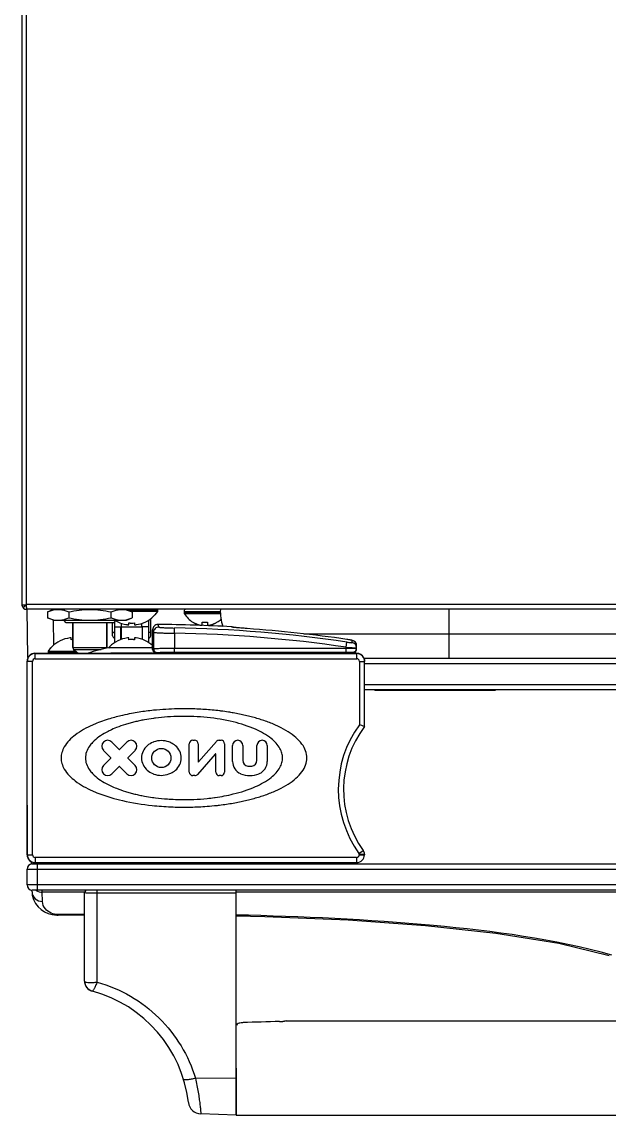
# Model space of a CAD drawing. Header units: millimetres. Extents: x 333 to 5627, y 435 to 3897.
# Drawn here: x 3178.1 to 3290.4, y 434.7 to 643.6 of the extents above; entities that cross this region are included whole.
import ezdxf

# ---------------------------------------------------------------- set-up
doc = ezdxf.new("R2010")
doc.units = ezdxf.units.MM
doc.header["$LTSCALE"] = 330
doc.layers.get('0').update_dxf_attribs({"linetype": 'CONTINUOUS'})
doc.layers.add('ASSI', color=7, linetype='CONTINUOUS')
doc.layers.add('GEOM', color=7, linetype='CONTINUOUS')

msp = doc.modelspace()

# ---------------------------------------------------------------- linework, layer by layer
at = {"color": 7, "linetype": 'Continuous'}
for p, q in [((3178.09, 1199.54), (3178.09, 532.14)), ((3178.99, 532.14), (3178.09, 532.14)), ((3178.28, 531.68), (3178.86, 532.14)), ((3178.99, 531.68), (3178.99, 532.24)), ((3178.99, 531.68), (3178.99, 531.34)), ((3977.09, 531.34), (3178.99, 531.34)), ((3179.25, 522.11), (3179.09, 531.34)), ((3183.01, 530.84), (3184.11, 531.34)), ((3183.01, 530.84), (3183.01, 529.74)), ((3187.05, 530.84), (3187.05, 529.74)), ((3195.13, 530.84), (3195.13, 529.74)), ((3199.17, 530.84), (3198.07, 531.34)), ((3199.17, 530.84), (3199.17, 529.74)), ((3184.11, 529.24), (3183.01, 529.74)), ((3184.11, 529.24), (3198.07, 529.24)), ((3186.59, 528.74), (3186.09, 529.24)), ((3195.59, 528.74), (3186.59, 528.74)), ((3187.84, 528.74), (3187.84, 524.04)), ((3194.34, 528.74), (3194.34, 524.04)), ((3195.59, 528.74), (3196.09, 529.24)), ((3198.07, 529.24), (3199.17, 529.74)), ((3198.54, 528.38), (3198.54, 528.74)), ((3199.64, 528.74), (3199.64, 528.38)), ((3203.57, 530.34), (3203.59, 530.34)), ((3203.59, 530.34), (3203.59, 530.29)), ((3210.79, 528.86), (3210.79, 528.89)), ((3212.59, 528.34), (3212.59, 528.89)), ((3213.59, 528.89), (3213.59, 528.34)), ((3215.39, 528.89), (3215.39, 528.86)), ((3203.09, 523.69), (3203.09, 527.43)), ((3218.19, 527.99), (3218.18, 527.99)), ((3218.19, 527.99), (3218.5, 527.92)), ((3187.54, 525.53), (3187.54, 525.89)), ((3198.54, 525.53), (3198.54, 525.89)), ((3199.64, 525.89), (3199.64, 525.53)), ((3241.27, 525.39), (3241.15, 525.42)), ((3242.09, 523.75), (3242.09, 524.39)), ((3180.59, 522.94), (3242.09, 522.94)), ((3183.59, 523.94), (3183.59, 523.98)), ((3183.61, 523.94), (3183.59, 523.94)), ((3194.59, 523.96), (3194.59, 523.98)), ((3218.38, 522.94), (3218.46, 522.94)), ((3220.67, 522.98), (3240.09, 522.98)), ((3240.09, 522.98), (3240.46, 522.98)), ((3240.46, 522.98), (3240.72, 522.98)), ((3240.72, 522.98), (3240.93, 522.98)), ((3240.93, 522.98), (3241.11, 522.98)), ((3242.09, 523.74), (3242.09, 523.75)), ((3179.09, 484.44), (3179.09, 521.44)), ((3243.43, 522.11), (3243.45, 522.07)), ((3912.67, 521.94), (3243.51, 521.94)), ((3243.61, 508.96), (3243.61, 521.4)), ((3912.57, 515.94), (3243.61, 515.94)), ((3195.26, 505.98), (3196.68, 504.57)), ((3196.76, 504.57), (3198.17, 505.98)), ((3210.1, 500.24), (3210.1, 505.64)), ((3210.78, 506.31), (3211.11, 506.31)), ((3211.79, 505.64), (3211.79, 502.22)), ((3211.89, 502.18), (3215.27, 506.08)), ((3215.78, 506.31), (3216.17, 506.31)), ((3216.85, 505.64), (3216.85, 500.24)), ((3195.09, 502.98), (3193.67, 504.39)), ((3199.76, 504.39), (3198.35, 502.98)), ((3215.06, 503.69), (3211.67, 499.79)), ((3215.16, 500.24), (3215.16, 503.66)), ((3218.37, 502.26), (3218.37, 505.33)), ((3220.33, 505.33), (3220.33, 502.5)), ((3223.03, 502.5), (3223.03, 505.33)), ((3225, 505.33), (3225, 502.26)), ((3193.67, 501.48), (3195.09, 502.9)), ((3198.35, 502.9), (3199.76, 501.48)), ((3196.68, 501.31), (3195.26, 499.89)), ((3198.17, 499.89), (3196.76, 501.31)), ((3211.17, 499.56), (3210.78, 499.56)), ((3216.17, 499.56), (3215.84, 499.56)), ((3179.94, 482.68), (3179.93, 483.09)), ((3180.09, 482.69), (3976.09, 482.69)), ((3180.59, 482.69), (3180.59, 482.94)), ((3180.59, 482.94), (3242.09, 482.94)), ((3217.59, 482.69), (3217.59, 482.94)), ((3243.59, 484.53), (3243.59, 484.44)), ((3179.09, 478.69), (3179.09, 481.69)), ((3180.03, 477.36), (3180.02, 477.69)), ((3976.09, 477.69), (3180.09, 477.69)), ((3190.09, 460.29), (3190.09, 477.19)), ((3219.09, 434.69), (3219.09, 477.69)), ((3190.09, 472.91), (3185.02, 472.91)), ((3219.09, 434.69), (3212.31, 434.92))]:
    msp.add_line(p, q, dxfattribs=at)
at = {"color": 9, "linetype": 'Continuous'}
for p, q in [((3178.99, 532.24), (3178.99, 1199.44)), ((3977.19, 532.24), (3178.99, 532.24)), ((3204.09, 531.14), (3198.51, 531.14)), ((3204.09, 531.02), (3198.76, 531.02)), ((3204.06, 530.91), (3199.01, 530.91)), ((3259.71, 531.34), (3259.71, 521.94)), ((3184.21, 524.53), (3184.12, 529.24)), ((3195.84, 527.98), (3195.84, 528.99)), ((3203.09, 527.43), (3203.25, 526.96)), ((3203.25, 526.96), (3203.25, 523.84)), ((3204.09, 528.43), (3204.25, 527.96)), ((3207.25, 526.77), (3207.26, 527.77)), ((3207.25, 526.77), (3207.25, 523.9)), ((3221.16, 527.66), (3221.16, 527.66)), ((3232, 526.64), (3924.18, 526.64)), ((3240.09, 524.09), (3240.23, 525.08)), ((3240.23, 525.58), (3240.23, 525.58)), ((3241.24, 524.98), (3241.24, 525.38)), ((3180.59, 522.94), (3180.62, 522.9)), ((3180.62, 521.9), (3180.62, 522.9)), ((3180.62, 522.9), (3242.11, 522.9)), ((3183.09, 523.25), (3188.48, 523.25)), ((3183.09, 523.14), (3188.65, 523.14)), ((3183.12, 523.36), (3188.36, 523.36)), ((3187.84, 524.04), (3194.34, 524.04)), ((3187.98, 523.68), (3193.28, 523.68)), ((3203.09, 523.69), (3203.25, 523.84)), ((3203.84, 522.94), (3204, 523.09)), ((3206.34, 522.94), (3206.38, 522.98)), ((3207.25, 523.15), (3207.25, 523.9)), ((3207.25, 523.9), (3240.09, 523.9)), ((3207.25, 523.15), (3240.09, 523.15)), ((3207.67, 522.94), (3207.67, 522.99)), ((3214.5, 522.99), (3207.67, 522.99)), ((3214.5, 522.94), (3214.5, 522.99)), ((3215.79, 522.98), (3215.84, 522.94)), ((3219.03, 522.96), (3219.01, 522.96)), ((3219.39, 522.97), (3219.29, 522.96)), ((3219.51, 522.97), (3219.39, 522.97)), ((3219.54, 522.97), (3219.51, 522.97)), ((3219.68, 522.97), (3219.54, 522.97)), ((3219.8, 522.97), (3219.68, 522.97)), ((3220.25, 522.97), (3220.14, 522.97)), ((3220.81, 522.98), (3220.65, 522.98)), ((3221.09, 522.98), (3220.81, 522.98)), ((3240.09, 522.98), (3221.09, 522.98)), ((3240.09, 523.15), (3240.09, 524.09)), ((3241.34, 523.13), (3241.34, 523)), ((3242.11, 522.9), (3242.09, 522.94)), ((3242.11, 521.9), (3242.11, 522.9)), ((3179.09, 521.44), (3179.12, 521.4)), ((3179.12, 484.44), (3179.12, 521.4)), ((3180.12, 521.4), (3179.12, 521.4)), ((3180.12, 484.44), (3180.12, 521.4)), ((3180.62, 521.9), (3242.11, 521.9)), ((3242.61, 521.4), (3242.61, 509.29)), ((3242.61, 521.4), (3243.61, 521.4)), ((3912.57, 520.94), (3243.61, 520.94)), ((3912.57, 516.94), (3243.61, 516.94)), ((3242.54, 484.67), (3243.35, 485.26)), ((3179.09, 484.44), (3180.12, 484.44)), ((3180.62, 483.94), (3180.62, 482.94)), ((3242.09, 483.94), (3180.62, 483.94)), ((3181.09, 477.69), (3181.09, 482.69)), ((3242.09, 483.94), (3242.09, 482.94)), ((3242.59, 484.53), (3243.59, 484.53)), ((3242.59, 484.53), (3242.59, 484.44)), ((3242.59, 484.44), (3243.59, 484.44)), ((3179.09, 481.69), (3977.09, 481.69)), ((3977.09, 478.69), (3179.09, 478.69)), ((3182, 477.27), (3181.99, 477.7)), ((3182.03, 475.51), (3182, 477.27)), ((3192.5, 460.12), (3192.5, 477.08)), ((3219.09, 477.08), (3192.5, 477.08)), ((3185.02, 472.91), (3185.02, 473.03)), ((3190.09, 473.03), (3185.02, 473.03)), ((3219.09, 441.68), (3211.29, 441.74))]:
    msp.add_line(p, q, dxfattribs=at)
at = {"color": 7, "linetype": 'Continuous'}
for points in [[(3221.16, 527.66), (3220.94, 527.68), (3220.59, 527.71), (3220.27, 527.73), (3219.96, 527.76), (3219.68, 527.78), (3219.42, 527.81), (3219.19, 527.83), (3218.99, 527.86), (3218.82, 527.88), (3218.68, 527.9), (3218.56, 527.92), (3218.49, 527.93), (3218.44, 527.94), (3218.44, 527.94)], [(3241.15, 525.42), (3241.02, 525.45), (3240.85, 525.48), (3240.65, 525.52), (3240.42, 525.55), (3240.23, 525.58)], [(3242.09, 524.39), (3242.09, 524.46), (3242.05, 524.67), (3241.98, 524.85), (3241.88, 525.01), (3241.76, 525.14), (3241.63, 525.23), (3241.5, 525.31), (3241.38, 525.35), (3241.27, 525.39)], [(3218.46, 522.94), (3218.48, 522.94), (3218.6, 522.95), (3218.78, 522.95), (3219.03, 522.96), (3219.35, 522.96)], [(3219.35, 522.96), (3219.73, 522.97), (3220.18, 522.97), (3220.67, 522.98)], [(3241.11, 522.98), (3241.18, 522.99), (3241.24, 522.99)], [(3241.24, 522.99), (3241.29, 522.99), (3241.33, 522.99), (3241.37, 523)], [(3241.37, 523), (3241.42, 523), (3241.48, 523.01), (3241.58, 523.04), (3241.68, 523.08), (3241.78, 523.14), (3241.87, 523.22), (3241.96, 523.32), (3242.02, 523.44), (3242.07, 523.57), (3242.09, 523.72), (3242.09, 523.74)], [(3243.61, 521.4), (3243.59, 521.63), (3243.51, 521.94)], [(3180.03, 477.36), (3180.09, 476.74), (3180.33, 475.89), (3180.71, 475.14), (3181.21, 474.5), (3181.79, 473.97), (3182.44, 473.56), (3183.14, 473.24), (3183.91, 473.02), (3184.76, 472.92), (3185.02, 472.91)], [(3219.09, 472.74), (3224.54, 472.66), (3240.46, 472), (3255.23, 470.93), (3268.7, 469.43), (3280.72, 467.52), (3290.37, 465.22)]]:
    msp.add_lwpolyline(points, dxfattribs=at)
msp.add_circle((3204.76, 502.94), 1.83, dxfattribs=at)
for centre, radius, start, end in [((3178.99, 532.24), 0.9, 186.3797, 270), ((3203.89, 531.14), 0.2, 0, 90), ((3203.89, 531.02), 0.2, 326.758, 360), ((3224.03, 530.88), 8, 176.7054, 200.4254), ((3198.9, 534.05), 5.68, 239.4314, 239.6908), ((3199.09, 534.52), 5.8, 264.5771, 266.3852), ((3199.09, 534.54), 5.82, 266.3851, 268.1919), ((3199.09, 534.55), 5.84, 268.1917, 270.0001), ((3199.09, 534.54), 5.82, 269.9972, 275.4179), ((3199.28, 534.04), 5.67, 315.5167, 319.1826), ((3213.29, 532.96), 4.8, 210.3012, 238.6273), ((3213.27, 532.94), 4.75, 238.4659, 241.0313), ((3213.27, 532.94), 4.75, 241.0316, 241.9926), ((3213.27, 532.94), 4.75, 241.9926, 243.3187), ((3213.27, 532.93), 4.74, 243.3188, 244.4598), ((3213.27, 532.93), 4.74, 244.4598, 245.4278), ((3213.27, 532.93), 4.73, 245.4278, 246.6825), ((3213.26, 532.92), 4.73, 246.6826, 247.4526), ((3213.26, 532.92), 4.72, 247.4524, 248.9975), ((3213.09, 532.65), 3.79, 262.4006, 267.4511), ((3213.09, 532.63), 3.77, 267.455, 270), ((3213.09, 532.63), 3.77, 270, 272.545), ((3213.09, 532.65), 3.79, 272.5489, 277.5994), ((3212.92, 532.92), 4.72, 291.0025, 292.5476), ((3212.91, 532.92), 4.73, 292.5474, 293.3174), ((3212.91, 532.93), 4.73, 293.3175, 294.5722), ((3212.91, 532.93), 4.74, 294.5722, 295.5402), ((3212.91, 532.93), 4.74, 295.5402, 296.6812), ((3212.91, 532.94), 4.75, 296.6813, 298.0074), ((3212.9, 532.94), 4.75, 298.0074, 298.9684), ((3212.9, 532.94), 4.75, 298.9687, 301.5341), ((3212.89, 532.96), 4.8, 301.3727, 313.1758), ((3199.01, 534.69), 6.33, 263.1837, 265.7043), ((3199.16, 534.69), 6.33, 274.2958, 276.8163), ((3204.09, 527.43), 1, 89.7796, 180.0031), ((3203.09, 273.44), 255, 86.6073, 89.7746), ((3213.26, 532.91), 4.72, 248.9977, 249.4819), ((3213.25, 532.9), 4.7, 249.4813, 251.5344), ((3213.25, 532.88), 4.68, 251.535, 252.6227), ((3213.24, 532.86), 4.67, 252.6228, 253.6051), ((3213.23, 532.83), 4.64, 253.6036, 255.6824), ((3212.34, 530.33), 2.01, 262.7259, 264.7415), ((3212.34, 530.31), 1.98, 264.7442, 265.3991), ((3212.34, 530.3), 1.97, 265.3984, 266.7833), ((3212.34, 530.29), 1.96, 266.7841, 267.6235), ((3212.34, 530.28), 1.96, 267.6234, 268.8455), ((3212.34, 530.28), 1.95, 268.8459, 270.9258), ((3212.34, 530.28), 1.95, 270.9261, 271.9964), ((3212.34, 530.28), 1.96, 271.9964, 273.0228), ((3212.34, 530.29), 1.97, 273.0233, 274.286), ((3212.34, 530.31), 1.98, 274.2856, 275.1372), ((3212.33, 530.33), 2.01, 275.1401, 277.2744), ((3213.84, 530.33), 2.01, 262.7256, 264.8598), ((3213.84, 530.31), 1.98, 264.8627, 265.7144), ((3213.84, 530.29), 1.97, 265.714, 266.9766), ((3213.84, 530.28), 1.96, 266.9771, 268.0037), ((3213.84, 530.28), 1.95, 268.0037, 269.0738), ((3213.84, 530.28), 1.95, 269.0741, 270.1995), ((3213.84, 530.28), 1.95, 270.1995, 271.1541), ((3213.84, 530.28), 1.95, 271.1545, 272.3767), ((3213.84, 530.29), 1.96, 272.3765, 273.2159), ((3213.84, 530.3), 1.97, 273.2167, 274.6016), ((3213.84, 530.31), 1.98, 274.6009, 275.2558), ((3213.83, 530.33), 2.01, 275.2585, 277.2741), ((3212.94, 532.83), 4.64, 284.3176, 286.3964), ((3212.93, 532.86), 4.67, 286.3949, 287.3772), ((3212.93, 532.88), 4.68, 287.3773, 288.465), ((3212.92, 532.9), 4.7, 288.4656, 290.5187), ((3212.92, 532.91), 4.72, 290.5181, 291.0023), ((3203.09, 273.44), 254.87, 81.6196, 85.9346), ((3188.01, 519.58), 6.33, 94.2958, 96.8163), ((3188.09, 519.75), 5.81, 92.4549, 95.4217), ((3199.01, 519.58), 6.33, 94.2958, 96.8163), ((3199.09, 519.73), 5.82, 89.9972, 95.4179), ((3199.09, 519.72), 5.84, 88.1917, 90.0001), ((3199.09, 519.73), 5.82, 86.3851, 88.1919), ((3199.09, 519.76), 5.8, 84.5771, 86.3852), ((3199.16, 519.58), 6.33, 83.1837, 85.7043), ((3180.59, 521.44), 1.5, 89.9968, 180.0032), ((3183.29, 523.25), 0.2, 146.758, 180), ((3183.29, 523.14), 0.2, 180, 270), ((3187.89, 520.23), 5.67, 135.5167, 139.1826), ((3188.34, 524.04), 0.5, 180, 224.974), ((3193.84, 524.04), 0.5, 344.592, 360), ((3198.89, 520.23), 5.66, 137.6009, 138.7677), ((3198.89, 520.23), 5.67, 135.5165, 137.601), ((3203.84, 523.69), 0.75, 180.0029, 269.9971), ((3214.41, 448.61), 74.38, 88.9319, 89.9267), ((3220.54, 521.48), 1.51, 98.7021, 104.5923), ((3232.26, 536.02), 17.7, 227.4797, 227.6726), ((3241.34, 523.75), 0.75, 270.0021, 359.2289), ((3242.11, 521.4), 1.5, 34.9827, 90.0053), ((3242.11, 521.4), 1.5, 30.2534, 34.9803), ((3242.1, 521.4), 1.5, 26.5662, 30.2534), ((3242.11, 521.4), 1.5, 21.0462, 26.5663), ((3208.47, 460.72), 51.59, 95.7911, 98.8808), ((3208.97, 456.11), 56.22, 93.4141, 95.8217), ((3209.81, 461.56), 50.74, 81.1551, 82.8601), ((3207.77, 465.32), 46.93, 98.9046, 100.7103), ((3259.59, 496.94), 20, 143.047, 215.7313), ((3202.54, 386.07), 129.57, 71.5239, 71.9895), ((3194.47, 505.19), 1.12, 45, 225), ((3198.97, 505.19), 1.12, 315, 135), ((3210.78, 505.64), 0.675, 90, 180), ((3211.11, 505.64), 0.675, 0, 90), ((3215.78, 505.64), 0.675, 90, 139), ((3216.17, 505.64), 0.675, 0, 90), ((3219.35, 505.33), 0.984, 0, 180), ((3224.02, 505.33), 0.984, 0, 180), ((3196.72, 504.61), 0.0562, 225, 315), ((3215.11, 503.66), 0.0562, 0, 139), ((3194.47, 500.69), 1.12, 135, 315), ((3195.05, 502.94), 0.0562, 315, 45), ((3198.97, 500.69), 1.12, 225, 45), ((3198.39, 502.94), 0.0562, 135, 225), ((3211.84, 502.22), 0.0562, 180, 319), ((3220.9, 502.26), 2.53, 180, 246.4218), ((3221.46, 502.5), 1.12, 180, 262.3377), ((3221.91, 502.5), 1.12, 277.6623, 360), ((3222.47, 502.26), 2.53, 293.5782, 360), ((3196.72, 501.27), 0.0562, 45, 135), ((3210.78, 500.24), 0.675, 180, 270), ((3211.17, 500.24), 0.675, 270, 319), ((3215.84, 500.24), 0.675, 180, 270), ((3216.17, 500.24), 0.675, 270, 360), ((3221.68, 504.06), 4.5, 246.4218, 293.5782), ((3221.68, 504.18), 2.81, 262.3377, 277.6623), ((3209.61, 534.13), 39.11, 277.7576, 278.0023), ((3208.98, 549.85), 56.31, 263.9363, 267.5424), ((3209.4, 547.65), 54.1, 275.8241, 276.001), ((3242.34, 484.53), 1.25, 0, 35.7313), ((3180.09, 481.69), 1, 90, 180), ((3180.62, 484.44), 1.5, 179.9995, 258.7039), ((3180.62, 484.43), 1.49, 258.712, 259.3217), ((3180.62, 484.44), 1.51, 259.3317, 269.9849), ((3242.09, 484.44), 1.5, 270, 360), ((3180.09, 478.69), 1, 180, 270), ((3190.59, 477.19), 0.5, 90.0016, 180), ((3192.09, 460.29), 2, 180, 254.9739), ((3185.09, 434.22), 25, 6.6929, 74.9538), ((3212.4, 437.42), 2.5, 186.6929, 268)]:
    msp.add_arc(centre, radius, start, end, dxfattribs=at)
at = {"color": 9, "linetype": 'Continuous'}
for centre, radius, start, end in [((3204.25, 526.96), 1, 89.7742, 179.8951), ((3203.09, 273.44), 253.37, 81.603, 89.0598), ((3203.09, 273.44), 254.37, 81.603, 89.0598), ((3219.39, 533.54), 5.69, 260.5125, 260.9361), ((3219.53, 534.4), 6.56, 260.932, 261.1755), ((3203.09, 273.44), 254.87, 81.6196, 85.9346), ((3241.09, 524.39), 0.999, 0.0364, 81.4434), ((3241.09, 523.99), 0.999, 0.0368, 81.4308), ((3180.62, 521.4), 1.5, 90.0128, 179.9872), ((3204, 523.84), 0.75, 180.0275, 269.9725), ((3206.38, 521.98), 1.01, 73.9407, 89.9685), ((3215.79, 521.98), 1.01, 90.031, 106.0495), ((3220.4, 522.86), 1.54, 176.3667, 177.0798), ((3220.13, 466.56), 56.42, 90.8551, 91.1187), ((3220.9, 403.31), 119.66, 90.3633, 90.5256), ((3220.54, 521.48), 1.5, 98.7162, 103.1553), ((3221.06, 377.62), 145.35, 90.1589, 90.3163), ((3241.34, 523.88), 0.75, 270.0021, 359.9892), ((3180.62, 521.4), 0.5, 89.9964, 180.0036), ((3242.11, 521.4), 0.5, 359.9986, 89.9949), ((3259.59, 496.94), 21, 143.9686, 215.7313), ((3180.62, 484.44), 0.5, 180.0044, 270.0043), ((3242.09, 484.44), 0.5, 270, 360), ((3242.34, 484.53), 0.25, 0, 35.7313), ((3181.94, 479.27), 1.98, 233.3742, 236.1135), ((3192.07, 460.21), 1.92, 239.8863, 240.2146), ((3192.08, 460.23), 1.94, 240.2346, 254.9137)]:
    msp.add_arc(centre, radius, start, end, dxfattribs=at)
at = {"color": 7, "linetype": 'Continuous'}
for centre, major_axis, ratio, start_param, end_param in [((3242.09, 521.44), (-0.67, 1.34), 0.99981, 4.712287, 5.819644), ((3180.59, 484.44), (1.5, 0), 0.999848, 9.424778, 10.995574)]:
    msp.add_ellipse(centre, major_axis=major_axis, ratio=ratio, start_param=start_param, end_param=end_param, dxfattribs=at)
for points, knots in [([(3178.99, 531.68), (3178.99, 531.66), (3179.01, 531.57), (3179.02, 531.49), (3179.04, 531.43)], [0, 0, 0, 0, 0.299271, 1, 1, 1, 1]), ([(3179.04, 531.43), (3179.04, 531.4), (3179.05, 531.37), (3179.08, 531.34), (3179.09, 531.34)], [0, 0, 0, 0, 0.680679, 1, 1, 1, 1]), ([(3183.01, 530.84), (3183.49, 531.06), (3184.51, 531.4), (3185.59, 531.32), (3186.09, 531.19)], [0, 0, 0, 0, 0.507649, 1, 1, 1, 1]), ([(3186.09, 531.19), (3186.17, 531.16), (3186.5, 531.07), (3186.81, 530.94), (3187.05, 530.84)], [0, 0, 0, 0, 0.246009, 1, 1, 1, 1]), ([(3187.05, 530.84), (3188.37, 531.14), (3191.09, 531.52), (3193.81, 531.14), (3195.13, 530.84)], [0, 0, 0, 0, 0.5, 1, 1, 1, 1]), ([(3195.13, 530.84), (3195.21, 530.87), (3195.52, 531.01), (3195.84, 531.12), (3196.09, 531.19)], [0, 0, 0, 0, 0.254272, 1, 1, 1, 1]), ([(3196.09, 531.19), (3196.59, 531.32), (3197.67, 531.4), (3198.68, 531.06), (3199.17, 530.84)], [0, 0, 0, 0, 0.492351, 1, 1, 1, 1]), ([(3183.01, 529.74), (3183.49, 529.52), (3184.51, 529.17), (3185.59, 529.26), (3186.09, 529.39)], [0, 0, 0, 0, 0.507649, 1, 1, 1, 1]), ([(3186.09, 529.39), (3186.17, 529.41), (3186.5, 529.5), (3186.81, 529.63), (3187.05, 529.74)], [0, 0, 0, 0, 0.246009, 1, 1, 1, 1]), ([(3187.05, 529.74), (3188.37, 529.44), (3191.09, 529.05), (3193.81, 529.44), (3195.13, 529.74)], [0, 0, 0, 0, 0.5, 1, 1, 1, 1]), ([(3195.13, 529.74), (3195.21, 529.7), (3195.52, 529.57), (3195.84, 529.45), (3196.09, 529.39)], [0, 0, 0, 0, 0.254272, 1, 1, 1, 1]), ([(3196.09, 529.39), (3196.59, 529.26), (3197.67, 529.17), (3198.68, 529.52), (3199.17, 529.74)], [0, 0, 0, 0, 0.492351, 1, 1, 1, 1]), ([(3199.92, 528.41), (3200.55, 528.48), (3201.81, 528.84), (3202.87, 529.61), (3203.32, 530.07)], [0, 0, 0, 0, 0.500033, 1, 1, 1, 1]), ([(3187.26, 525.87), (3186.62, 525.79), (3185.37, 525.43), (3184.3, 524.66), (3183.85, 524.2)], [0, 0, 0, 0, 0.500033, 1, 1, 1, 1]), ([(3198.26, 525.87), (3197.62, 525.79), (3196.37, 525.43), (3195.3, 524.66), (3194.85, 524.2)], [0, 0, 0, 0, 0.500033, 1, 1, 1, 1]), ([(3203.09, 524.43), (3202.65, 524.82), (3201.65, 525.48), (3200.5, 525.8), (3199.92, 525.87)], [0, 0, 0, 0, 0.49997, 1, 1, 1, 1]), ([(3207.67, 522.99), (3207.55, 522.99), (3207.12, 522.99), (3206.69, 522.99), (3206.38, 522.98)], [0, 0, 0, 0, 0.290197, 1, 1, 1, 1]), ([(3216.12, 511.91), (3216.04, 511.92), (3215.02, 512.04), (3212.98, 512.23), (3209.55, 512.37), (3207.08, 512.32), (3205.62, 512.23)], [0, 0, 0, 0, 0.021965, 0.2942, 0.584416, 1, 1, 1, 1]), ([(3194.93, 510.44), (3193.96, 510.14), (3192.84, 509.75), (3191.76, 509.29), (3191.61, 509.22)], [0, 0, 0, 0, 0.860197, 1, 1, 1, 1]), ([(3199.05, 511.44), (3198.48, 511.33), (3197.09, 511.04), (3195.72, 510.68), (3194.93, 510.44)], [0, 0, 0, 0, 0.412492, 1, 1, 1, 1]), ([(3203.25, 510.5), (3202.68, 510.42), (3201.78, 510.28), (3200.59, 510.04), (3199.67, 509.83), (3198.78, 509.6), (3197.61, 509.26), (3196.33, 508.81), (3195.36, 508.39), (3194.95, 508.2)], [0, 0, 0, 0, 0.20015, 0.314135, 0.422303, 0.52784, 0.63362, 0.843689, 1, 1, 1, 1]), ([(3227.94, 502.94), (3227.94, 503.24), (3227.85, 503.87), (3227.27, 505.24), (3225.59, 506.97), (3222.5, 508.66), (3218.34, 509.99), (3213.5, 510.77), (3209.26, 510.94), (3205.97, 510.8), (3204.26, 510.63), (3203.38, 510.52), (3203.25, 510.5)], [0, 0, 0, 0, 0.032218, 0.068286, 0.159568, 0.285745, 0.446463, 0.629265, 0.815018, 0.903253, 0.986054, 1, 1, 1, 1]), ([(3232.59, 502.94), (3232.59, 503.4), (3232.4, 504.35), (3231.64, 505.69), (3230.47, 506.91), (3228.95, 508.01), (3227.15, 508.99), (3225.16, 509.83), (3223.39, 510.41), (3221.94, 510.81), (3220.83, 511.08), (3219.68, 511.33), (3218.61, 511.53), (3217.91, 511.65), (3217.62, 511.7)], [0, 0, 0, 0, 0.0743, 0.155058, 0.246088, 0.348017, 0.459337, 0.577431, 0.699328, 0.760806, 0.822192, 0.885152, 0.951537, 1, 1, 1, 1]), ([(3191.61, 509.22), (3190.44, 508.71), (3188.42, 507.61), (3186.43, 505.68), (3185.7, 504.04), (3185.59, 503.29), (3185.59, 502.94)], [0, 0, 0, 0, 0.417673, 0.753563, 0.884161, 1, 1, 1, 1]), ([(3194.95, 508.2), (3194.83, 508.14), (3194.2, 507.83), (3193.15, 507.23), (3192.18, 506.48), (3191.7, 506.01), (3191.6, 505.9)], [0, 0, 0, 0, 0.101257, 0.510589, 0.887892, 1, 1, 1, 1]), ([(3191.6, 505.9), (3191.38, 505.68), (3190.92, 505.12), (3190.38, 504.13), (3190.24, 503.32), (3190.24, 502.94)], [0, 0, 0, 0, 0.278972, 0.652682, 1, 1, 1, 1]), ([(3203.19, 505.96), (3202.78, 505.8), (3202.01, 505.33), (3201.17, 504.27), (3200.96, 503.37), (3200.96, 502.94)], [0, 0, 0, 0, 0.328403, 0.670865, 1, 1, 1, 1]), ([(3206.57, 505.85), (3206.45, 505.91), (3205.88, 506.15), (3204.76, 506.34), (3203.73, 506.16), (3203.23, 505.97), (3203.19, 505.96)], [0, 0, 0, 0, 0.112668, 0.538035, 0.963403, 1, 1, 1, 1]), ([(3208.55, 502.94), (3208.55, 503.37), (3208.35, 504.27), (3207.57, 505.26), (3206.89, 505.7), (3206.57, 505.85)], [0, 0, 0, 0, 0.352638, 0.719553, 1, 1, 1, 1]), ([(3185.59, 502.94), (3185.59, 502.58), (3185.7, 501.83), (3186.43, 500.19), (3188.42, 498.27), (3190.44, 497.17), (3191.61, 496.65)], [0, 0, 0, 0, 0.115841, 0.246442, 0.582338, 1, 1, 1, 1]), ([(3190.24, 502.94), (3190.24, 502.55), (3190.38, 501.74), (3190.92, 500.75), (3191.38, 500.19), (3191.6, 499.97)], [0, 0, 0, 0, 0.347342, 0.721078, 1, 1, 1, 1]), ([(3200.96, 502.94), (3200.96, 502.5), (3201.17, 501.61), (3201.99, 500.56), (3202.73, 500.11), (3203.11, 499.95)], [0, 0, 0, 0, 0.336258, 0.68613, 1, 1, 1, 1]), ([(3206.57, 500.02), (3206.89, 500.17), (3207.57, 500.61), (3208.35, 501.61), (3208.55, 502.5), (3208.55, 502.94)], [0, 0, 0, 0, 0.280484, 0.64738, 1, 1, 1, 1]), ([(3215.06, 493.84), (3215.34, 493.87), (3216.49, 494), (3218.04, 494.23), (3219.68, 494.54), (3220.83, 494.79), (3221.94, 495.06), (3223.39, 495.46), (3225.16, 496.05), (3227.15, 496.88), (3228.95, 497.86), (3230.47, 498.96), (3231.64, 500.19), (3232.4, 501.52), (3232.59, 502.48), (3232.59, 502.94)], [0, 0, 0, 0, 0.039736, 0.165003, 0.223257, 0.278506, 0.332374, 0.386322, 0.49329, 0.596921, 0.694607, 0.784052, 0.863933, 0.9348, 1, 1, 1, 1]), ([(3215.06, 495.39), (3216.22, 495.56), (3218.84, 496.05), (3222.5, 497.21), (3225.59, 498.9), (3227.27, 500.63), (3227.85, 502), (3227.94, 502.64), (3227.94, 502.94)], [0, 0, 0, 0, 0.221012, 0.501433, 0.721586, 0.880855, 0.943787, 1, 1, 1, 1]), ([(3191.6, 499.97), (3191.7, 499.86), (3192.18, 499.39), (3193.15, 498.64), (3194.25, 498.02), (3194.92, 497.69), (3195.09, 497.61)], [0, 0, 0, 0, 0.108168, 0.472031, 0.866781, 1, 1, 1, 1]), ([(3203.11, 499.95), (3203.17, 499.92), (3203.7, 499.71), (3204.76, 499.53), (3205.88, 499.73), (3206.45, 499.97), (3206.57, 500.02)], [0, 0, 0, 0, 0.059343, 0.474691, 0.89004, 1, 1, 1, 1]), ([(3195.09, 497.61), (3195.45, 497.44), (3196.37, 497.05), (3197.61, 496.61), (3198.78, 496.27), (3199.67, 496.04), (3200.59, 495.83), (3201.72, 495.61), (3202.55, 495.47), (3203.05, 495.4)], [0, 0, 0, 0, 0.144697, 0.363538, 0.473735, 0.583678, 0.696363, 0.815108, 1, 1, 1, 1]), ([(3191.61, 496.65), (3191.76, 496.59), (3192.9, 496.09), (3194.08, 495.68), (3195.12, 495.38)], [0, 0, 0, 0, 0.132312, 1, 1, 1, 1]), ([(3195.12, 495.38), (3195.85, 495.16), (3198.46, 494.48), (3201.12, 494.06), (3203.03, 493.85)], [0, 0, 0, 0, 0.284059, 1, 1, 1, 1]), ([(3203.05, 495.4), (3203.25, 495.37), (3204.2, 495.25), (3205.37, 495.13), (3206.35, 495.07), (3206.57, 495.06)], [0, 0, 0, 0, 0.165059, 0.815677, 1, 1, 1, 1]), ([(3206.57, 495.06), (3207.17, 495.02), (3209.48, 494.94), (3212.27, 495.05), (3214.43, 495.31), (3214.89, 495.37)], [0, 0, 0, 0, 0.215461, 0.83331, 1, 1, 1, 1]), ([(3206.57, 493.59), (3207.71, 493.54), (3209.87, 493.51), (3212.65, 493.63), (3214.28, 493.76), (3214.89, 493.83)], [0, 0, 0, 0, 0.410807, 0.776906, 1, 1, 1, 1])]:
    msp.add_open_spline(points, degree=3, knots=knots, dxfattribs=at)
for points in [[(3196.04, 529.15), (3196.71, 528.75), (3197.48, 528.5), (3198.26, 528.41)], [(3243.51, 521.94), (3243.57, 521.77), (3243.61, 521.58), (3243.61, 521.4)]]:
    msp.add_open_spline(points, degree=3, dxfattribs=at)
at = {"color": 9, "linetype": 'Continuous'}
for points, knots in [([(3203.25, 526.96), (3203.25, 526.95), (3203.29, 526.94), (3203.35, 526.92), (3203.45, 526.91), (3203.65, 526.89), (3203.99, 526.87), (3204.48, 526.84), (3205.07, 526.82), (3206.01, 526.79), (3206.74, 526.78), (3207.25, 526.77)], [0, 0, 0, 0, 0.007434, 0.023588, 0.048758, 0.082787, 0.176209, 0.300482, 0.450994, 0.622118, 1, 1, 1, 1]), ([(3204.25, 527.96), (3204.25, 527.95), (3204.28, 527.94), (3204.36, 527.91), (3204.53, 527.89), (3204.81, 527.86), (3205.18, 527.84), (3205.63, 527.82), (3206.33, 527.79), (3206.88, 527.78), (3207.26, 527.77)], [0, 0, 0, 0, 0.008158, 0.024673, 0.084282, 0.177936, 0.30226, 0.452608, 0.623351, 1, 1, 1, 1]), ([(3218.45, 527.93), (3218.42, 527.93), (3218.33, 527.95), (3218.24, 527.97), (3218.18, 527.99)], [0, 0, 0, 0, 0.337497, 1, 1, 1, 1]), ([(3221.16, 527.66), (3220.65, 527.7), (3219.77, 527.77), (3218.89, 527.86), (3218.52, 527.92)], [0, 0, 0, 0, 0.579312, 1, 1, 1, 1]), ([(3241.24, 525.38), (3241.24, 525.39), (3241.2, 525.4), (3241.15, 525.41), (3241.05, 525.44), (3240.88, 525.48), (3240.6, 525.52), (3240.36, 525.56), (3240.23, 525.58)], [0, 0, 0, 0, 0.023134, 0.082388, 0.176289, 0.301102, 0.622995, 1, 1, 1, 1]), ([(3240.23, 525.08), (3240.36, 525.06), (3240.6, 525.03), (3240.88, 524.99), (3241.05, 524.98), (3241.15, 524.97), (3241.2, 524.97), (3241.24, 524.97), (3241.24, 524.98)], [0, 0, 0, 0, 0.380797, 0.704994, 0.829659, 0.922329, 0.979392, 1, 1, 1, 1]), ([(3203.25, 523.84), (3203.25, 523.85), (3203.29, 523.85), (3203.35, 523.86), (3203.45, 523.86), (3203.65, 523.87), (3203.99, 523.88), (3204.48, 523.89), (3205.07, 523.89), (3206.01, 523.9), (3206.74, 523.9), (3207.25, 523.9)], [0, 0, 0, 0, 0.006544, 0.022344, 0.047336, 0.081283, 0.17472, 0.299163, 0.449941, 0.621392, 1, 1, 1, 1]), ([(3204, 523.09), (3204, 523.1), (3204.03, 523.1), (3204.08, 523.11), (3204.16, 523.11), (3204.32, 523.12), (3204.6, 523.13), (3205, 523.14), (3205.48, 523.14), (3206.24, 523.15), (3206.84, 523.15), (3207.25, 523.15)], [0, 0, 0, 0, 0.006622, 0.022452, 0.047461, 0.081416, 0.174853, 0.299281, 0.450035, 0.621457, 1, 1, 1, 1]), ([(3219.01, 522.96), (3218.93, 522.96), (3218.72, 522.95), (3218.51, 522.95), (3218.38, 522.94)], [0, 0, 0, 0, 0.353185, 1, 1, 1, 1]), ([(3240.09, 524.09), (3240.34, 524.07), (3240.71, 524.05), (3241.18, 524.02), (3241.48, 524), (3241.73, 523.99), (3241.9, 523.98), (3241.99, 523.98), (3242.05, 523.98), (3242.07, 523.99), (3242.09, 523.99), (3242.09, 523.99)], [0, 0, 0, 0, 0.38229, 0.555071, 0.706587, 0.830946, 0.92334, 0.956386, 0.980231, 0.994689, 1, 1, 1, 1]), ([(3240.09, 523.9), (3240.34, 523.9), (3240.71, 523.9), (3241.19, 523.9), (3241.48, 523.89), (3241.73, 523.89), (3241.9, 523.89), (3241.99, 523.88), (3242.05, 523.88), (3242.07, 523.88), (3242.09, 523.88), (3242.09, 523.88)], [0, 0, 0, 0, 0.382614, 0.555448, 0.706959, 0.831298, 0.923705, 0.956771, 0.980633, 0.995059, 1, 1, 1, 1]), ([(3240.09, 523.15), (3240.25, 523.15), (3240.48, 523.15), (3240.77, 523.15), (3240.96, 523.15), (3241.11, 523.14), (3241.23, 523.14), (3241.29, 523.13), (3241.34, 523.14), (3241.34, 523.13)], [0, 0, 0, 0, 0.382528, 0.555325, 0.706806, 0.831123, 0.92353, 0.980498, 1, 1, 1, 1]), ([(3241.34, 523), (3241.34, 522.99), (3241.29, 523), (3241.23, 522.98), (3241.11, 522.99), (3240.96, 522.98), (3240.77, 522.98), (3240.48, 522.98), (3240.25, 522.98), (3240.09, 522.98)], [0, 0, 0, 0, 0.019502, 0.076468, 0.168876, 0.293194, 0.444676, 0.617474, 1, 1, 1, 1]), ([(3180.03, 477.36), (3180.04, 476.88), (3180.5, 475.87), (3181.53, 475.51), (3182.03, 475.51)], [0, 0, 0, 0, 0.489095, 1, 1, 1, 1]), ([(3192.5, 477.08), (3192.19, 477.08), (3191.74, 477.08), (3191.17, 477.09), (3190.8, 477.11), (3190.52, 477.12), (3190.29, 477.14), (3190.18, 477.16), (3190.09, 477.17), (3190.09, 477.19)], [0, 0, 0, 0, 0.386513, 0.559281, 0.709679, 0.832383, 0.923232, 0.97937, 1, 1, 1, 1]), ([(3192.5, 477.08), (3192.5, 477.15), (3192.5, 477.29), (3192.5, 477.46), (3192.51, 477.57), (3192.51, 477.63), (3192.52, 477.66), (3192.51, 477.69), (3192.52, 477.69)], [0, 0, 0, 0, 0.363496, 0.69091, 0.820342, 0.917787, 0.978486, 1, 1, 1, 1]), ([(3185.02, 473.03), (3184.13, 473.03), (3182.61, 473.6), (3182.04, 475), (3182.03, 475.51)], [0, 0, 0, 0, 0.636861, 1, 1, 1, 1]), ([(3290.9, 465.27), (3279.78, 468.34), (3255.72, 471.52), (3231.66, 472.66), (3219.09, 472.92)], [0, 0, 0, 0, 0.478347, 1, 1, 1, 1]), ([(3190.09, 460.29), (3190.09, 460.27), (3190.1, 460.24), (3190.13, 460.21), (3190.13, 460.21)], [0, 0, 0, 0, 0.70163, 1, 1, 1, 1]), ([(3190.13, 460.21), (3190.21, 460.13), (3190.51, 460.05), (3191.02, 460.01), (3191.72, 460.03), (3192.23, 460.08), (3192.5, 460.12)], [0, 0, 0, 0, 0.13417, 0.359585, 0.658296, 1, 1, 1, 1]), ([(3191.11, 458.55), (3190.83, 458.72), (3190.33, 459.21), (3190.14, 459.87), (3190.13, 460.21)], [0, 0, 0, 0, 0.49768, 1, 1, 1, 1]), ([(3192.5, 460.12), (3192.39, 459.88), (3192.23, 459.54), (3192.02, 459.12), (3191.89, 458.86), (3191.78, 458.65), (3191.69, 458.49), (3191.63, 458.41), (3191.59, 458.36), (3191.58, 458.36)], [0, 0, 0, 0, 0.391861, 0.56281, 0.710613, 0.83104, 0.920644, 0.977009, 1, 1, 1, 1]), ([(3192.5, 460.12), (3194.71, 459.49), (3198.98, 457.68), (3204.48, 453.48), (3208.75, 448.08), (3210.62, 443.9), (3211.29, 441.74)], [0, 0, 0, 0, 0.251965, 0.50283, 0.752183, 1, 1, 1, 1]), ([(3211.29, 441.74), (3211, 441.66), (3210.49, 441.53), (3209.77, 441.43), (3209.31, 441.4), (3209.01, 441.49), (3208.98, 441.56)], [0, 0, 0, 0, 0.371377, 0.682146, 0.895329, 1, 1, 1, 1]), ([(3211.29, 441.74), (3211.39, 441.28), (3211.57, 440.39), (3211.8, 439.1), (3211.98, 437.93), (3212.09, 437.05), (3212.17, 436.43), (3212.21, 436.05), (3212.24, 435.72), (3212.27, 435.44), (3212.29, 435.22), (3212.3, 435.08), (3212.31, 435), (3212.31, 434.96), (3212.32, 434.94), (3212.31, 434.92), (3212.31, 434.92)], [0, 0, 0, 0, 0.205113, 0.396927, 0.569813, 0.718658, 0.782664, 0.839095, 0.887532, 0.927642, 0.959129, 0.981784, 0.989741, 0.995435, 0.998857, 1, 1, 1, 1])]:
    msp.add_open_spline(points, degree=3, knots=knots, dxfattribs=at)
for points in [[(3206.82, 522.94), (3206.68, 522.97), (3206.53, 522.98), (3206.38, 522.98)], [(3215.79, 522.98), (3215.65, 522.98), (3215.5, 522.97), (3215.35, 522.94)], [(3180.83, 477.62), (3181.17, 477.4), (3181.59, 477.27), (3182, 477.27)]]:
    msp.add_open_spline(points, degree=3, dxfattribs=at)
at = {"layer": 'ASSI', "color": 7, "linetype": 'Continuous'}
for p, q in [((3203.59, 530.3), (3204.06, 530.91)), ((3204.09, 531.02), (3204.09, 531.14)), ((3209.09, 530.94), (3209.09, 530.74)), ((3187.84, 524.04), (3187.84, 528.74)), ((3194.34, 524.04), (3194.34, 528.74)), ((3183.09, 523.25), (3183.09, 523.14)), ((3183.58, 523.97), (3183.12, 523.36)), ((3194.77, 524), (3195.29, 524.04)), ((3195.29, 524.04), (3202.89, 524.04)), ((3228.62, 452.69), (3927.56, 452.69)), ((3219.09, 443.69), (3219.09, 434.69)), ((3219.09, 434.69), (3937.09, 434.69))]:
    msp.add_line(p, q, dxfattribs=at)
at = {"layer": 'ASSI', "color": 9, "linetype": 'Continuous'}
for p, q in [((3209.09, 530.94), (3216.04, 530.94)), ((3209.09, 530.74), (3216.04, 530.74)), ((3209.14, 530.53), (3216.05, 530.53)), ((3203.09, 524), (3194.77, 524))]:
    msp.add_line(p, q, dxfattribs=at)
at = {"layer": 'ASSI', "color": 7, "linetype": 'Continuous'}
for centre, radius, start, end in [((3209.49, 530.94), 0.4, 90, 180), ((3209.49, 530.74), 0.4, 180, 210.3012), ((3213.29, 532.96), 4.8, 210.3012, 238.6273), ((3212.89, 532.96), 4.8, 301.3727, 313.2051), ((3191.52, 527.22), 5, 224.974, 239.0644), ((3199.09, 499.37), 25, 99.9419, 109.5117), ((3202.89, 521.04), 3, 86.1279, 90)]:
    msp.add_arc(centre, radius, start, end, dxfattribs=at)
at = {"layer": 'ASSI', "color": 3, "linetype": 'Continuous'}
for start, end in [(180, 241.9175), (251.4021, 258.868)]:
    msp.add_arc((3180.59, 484.44), 1.5, start, end, dxfattribs=at)
at = {"layer": 'GEOM', "color": 9, "linetype": 'Continuous'}
for p, q in [((3195.44, 527.13), (3195.44, 528.74)), ((3197.14, 527.98), (3197.14, 528.65)), ((3201.04, 527.98), (3201.04, 528.65)), ((3202.34, 527.98), (3202.34, 529.27)), ((3202.74, 526.28), (3202.74, 529.55)), ((3195.44, 526.28), (3195.44, 527.13)), ((3195.84, 525), (3195.84, 527.98)), ((3195.84, 527.98), (3197.04, 527.98)), ((3197.04, 525.58), (3197.04, 527.98)), ((3197.04, 527.98), (3197.14, 527.98)), ((3197.09, 527.98), (3197.09, 525.6)), ((3197.14, 527.98), (3201.04, 527.98)), ((3201.14, 527.98), (3201.04, 527.98)), ((3201.09, 527.98), (3201.09, 525.6)), ((3201.14, 525.58), (3201.14, 527.98)), ((3202.34, 527.98), (3201.14, 527.98)), ((3202.34, 525), (3202.34, 527.98)), ((3190.09, 477.27), (3182, 477.27)), ((3300.6, 477.27), (3219.09, 477.27))]:
    msp.add_line(p, q, dxfattribs=at)
at = {"layer": 'GEOM', "color": 3, "linetype": 'Continuous'}
for p, q in [((3203.09, 522.94), (3195.09, 522.94)), ((3179.09, 493.92), (3179.09, 484.44))]:
    msp.add_line(p, q, dxfattribs=at)
at = {"layer": 'GEOM', "color": 7, "linetype": 'Continuous'}
for p, q in [((3245.59, 515.94), (3245.59, 515.84)), ((3268.59, 515.84), (3245.59, 515.84)), ((3268.59, 515.94), (3268.59, 515.84))]:
    msp.add_line(p, q, dxfattribs=at)
at = {"layer": 'GEOM', "color": 9, "linetype": 'Continuous'}
for centre, start, end in [((3195.84, 526.28), 180, 270), ((3202.34, 526.28), 270, 360)]:
    msp.add_arc(centre, 0.4, start, end, dxfattribs=at)
at = {"layer": 'GEOM', "color": 7, "linetype": 'Continuous'}
for centre, radius, start, end in [((3220.57, 447.44), 4.92, 92.2276, 94.2328), ((3227.17, 461.48), 8.91, 271.3017, 272.433), ((3227.17, 461.51), 8.94, 272.433, 272.9772), ((3227.17, 461.54), 8.97, 272.9766, 273.5318), ((3227.16, 461.59), 9.02, 273.5327, 274.3712), ((3227.16, 461.6), 9.03, 274.3705, 274.5671), ((3227.16, 461.63), 9.06, 274.5674, 274.9307), ((3227.16, 461.68), 9.11, 274.9306, 275.5217), ((3227.15, 461.71), 9.14, 275.5218, 275.838), ((3227.15, 461.77), 9.2, 275.838, 276.3901), ((3227.14, 461.81), 9.24, 276.3901, 276.8347), ((3227.14, 461.87), 9.3, 276.8346, 277.1575)]:
    msp.add_arc(centre, radius, start, end, dxfattribs=at)
msp.add_ellipse((3237.59, 443.69), major_axis=(64.04, 0), ratio=0.140541, start_param=8.01421, end_param=8.126051, dxfattribs=at)
at = {"layer": 'GEOM', "color": 9, "linetype": 'Continuous'}
for points in [[(3195.44, 527.13), (3195.44, 527.1), (3195.5, 526.94), (3195.71, 526.9), (3195.84, 526.9)], [(3202.74, 527.13), (3202.74, 527.1), (3202.67, 526.94), (3202.47, 526.9), (3202.34, 526.9)]]:
    msp.add_open_spline(points, degree=3, knots=[0, 0, 0, 0, 0.193774, 1, 1, 1, 1], dxfattribs=at)
at = {"layer": 'GEOM', "color": 7, "linetype": 'Continuous'}
for points, knots in [([(3220.21, 452.35), (3220.07, 452.34), (3219.81, 452.3), (3219.41, 452.21), (3219.14, 452.03), (3219.1, 451.88)], [0, 0, 0, 0, 0.340542, 0.625222, 1, 1, 1, 1]), ([(3228.62, 452.69), (3228.63, 452.69), (3228.4, 452.65), (3228.4, 452.65), (3228.29, 452.64)], [0, 0, 0, 0, 0.06515, 1, 1, 1, 1])]:
    msp.add_open_spline(points, degree=3, knots=knots, dxfattribs=at)

doc.saveas('drawing.dxf')
